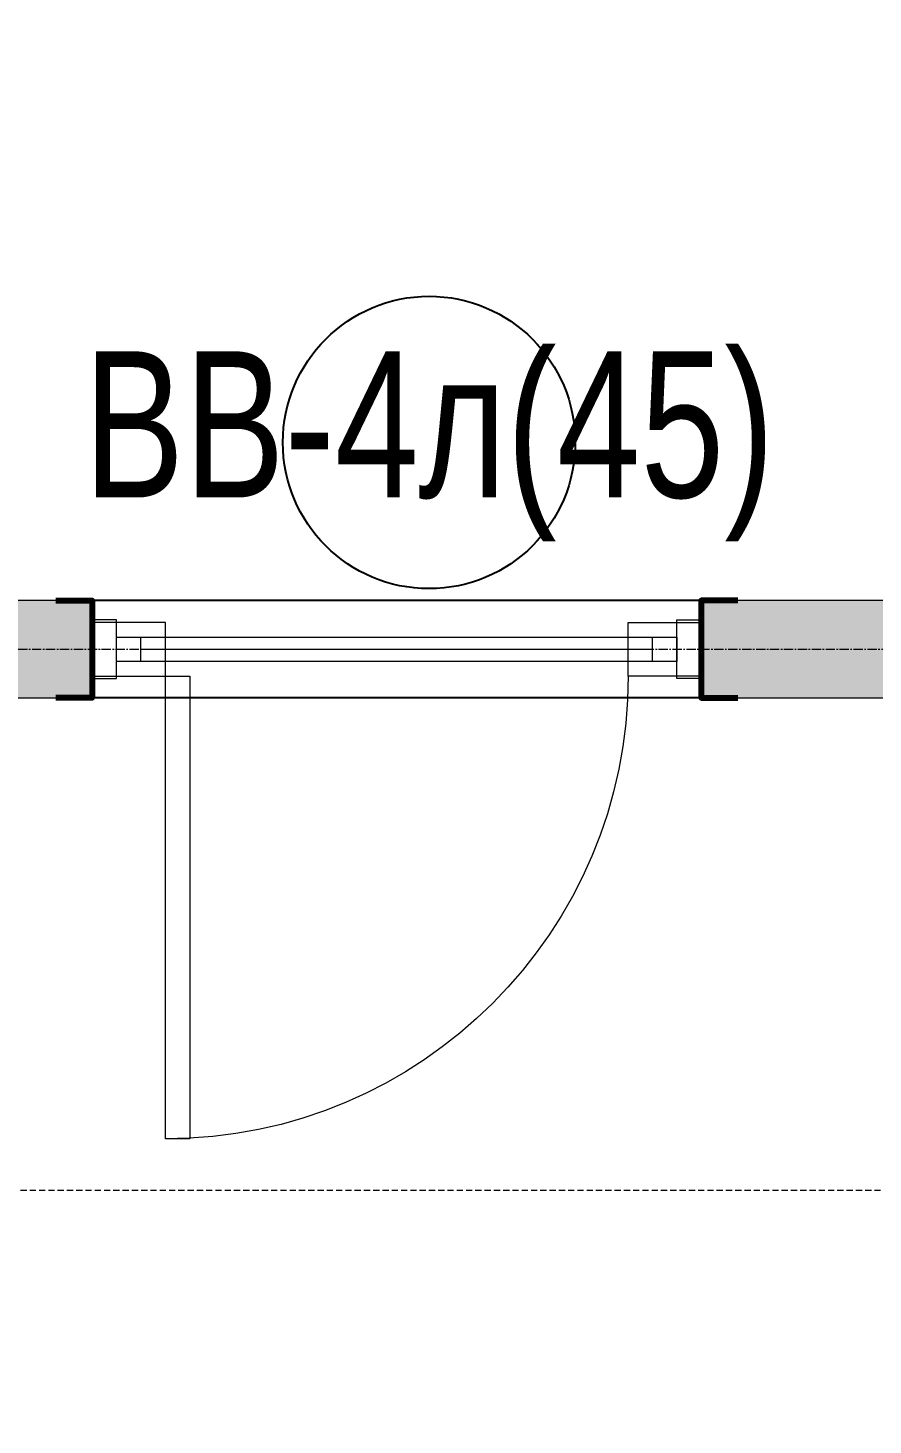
# Model space of a CAD drawing. Header units: millimetres. Extents: x -231292 to 573618, y -153144 to 564035.
# Drawn here: x 124047 to 125781, y 449510 to 452377 of the extents above; entities that cross this region are included whole.
import ezdxf
from ezdxf import colors
from ezdxf.entities.mleader import LeaderData, LeaderLine
from ezdxf.enums import TextEntityAlignment as Align
from ezdxf.math import Vec2, Vec3

# ---------------------------------------------------------------- set-up
doc = ezdxf.new("R2010")
doc.units = ezdxf.units.MM
doc.linetypes.add('CENTER2', pattern=[28.575, 19.05, -3.175, 3.175, -3.175])
doc.linetypes.add('DASHED', pattern=[19.05, 12.7, -6.35])
doc.layers.get('0').update_dxf_attribs({"color": 250})
doc.layers.get('Defpoints').update_dxf_attribs({"color": 250})
for name, color, linetype, lineweight in [('АР_Витраж', 250, 'Continuous', 13), ('АР_Витраж марка', 250, 'Continuous', 9), ('АР_Двери_витраж', 250, 'Continuous', 9), ('АР_Разрезы марка', 250, 'Continuous', 13), ('АР_Стены ПЕНОблок', 250, 'Continuous', 20), ('АР_Штриховка', 250, 'Continuous', 0), ('КМ_Фахверки', 250, 'Continuous', 80), ('РД_Оси_100', 250, 'Continuous', 0), ('РД_проем_инж перемыч_фахверк', 250, 'Continuous', 18)]:
    doc.layers.add(name, color=color, linetype=linetype, lineweight=lineweight)
doc.layers.add('АР_Делит', color=250, linetype='Continuous', lineweight=0, plot=False)
doc.layers.add('РД_Проем', color=250, linetype='Continuous', lineweight=0, plot=False)
doc.layers.add('РД_Витраж_вн', color=250, linetype='Continuous')
doc.styles.add('Arial_09', font='ARIALN.TTF', dxfattribs={"width": 0.9})
doc.styles.add('style1', font='ARIALN.TTF')

# ---------------------------------------------------------------- blocks, each defined once
blk = doc.blocks.new('Ф_пеноблок 200')
at = {"layer": 'КМ_Фахверки'}
blk.add_lwpolyline([(0, -75), (0, 0), (200, 0), (200, -75)], dxfattribs=at)
blk = doc.blocks.new('СОШ_2200_АР_ОСИ_М100_28.05.24')
at = {"layer": 'РД_Оси_100', "linetype": 'CENTER2'}
blk.add_line((-5954.958, 84900), (119910, 84900), dxfattribs=at)
blk = doc.blocks.new('МаркаВитража1')
at = {"layer": 'Defpoints'}
blk.add_circle((0, 0), 3, dxfattribs=at)
at = {"color": 0, "linetype": 'ByBlock', "lineweight": -2, "style": 'Arial_09', "width": 0.9}
blk.add_attdef('АР-ОКНО:НАИМЕНОВАНИЕ', text='', height=3, dxfattribs=at).set_placement((0, 0), align=Align.MIDDLE)

msp = doc.modelspace()

# ---------------------------------------------------------------- hatches: boundary and pattern name
at = {"layer": 'АР_Штриховка', "linetype": 'Continuous', "lineweight": 0}
h = msp.add_hatch(dxfattribs=at)
h.set_pattern_fill('AR-CONC', color=256, angle=45, style=0)
h.set_pattern_definition([(95, (50428.77, 366201.75), (140.09465, 117.55338), [19.05, -209.55]), (40, (50428.77, 366201.75), (-160.01845, 110.17673), [15.24, -167.64058]), (145.45144, (50440.44, 366211.55), (-19.9238, 227.7301), [16.19, -178.09024]), (91.1842, (50392.85, 366237.67), (221.41024, 161.9534), [28.575, -314.325]), (141.63556, (50411.3, 366251.17), (-7.0866, 342.82676), [24.285, -267.1356]), (36.18415, (50392.85, 366237.67), (-7.0866, 342.82676), [22.85997, -251.45973]), (66, (50419.79, 366246.65), (179.51998, 34.89515), [19.05, -209.55]), (11, (50419.79, 366246.65), (-86.53993, 173.9412), [15.24, -167.64]), (116.45144, (50434.75, 366249.56), (92.98005, 208.83634), [16.19, -178.08994]), (82.5, (50428.77, 366201.75), (-57.60547, 61.973414), [0, -165.608, 0, -170.18, 0, -168.275]), (52.5, (50428.77, 366201.75), (-23.58973, 118.087), [0, -97.028, 0, -161.798, 0, -64.135]), (12.5, (50388.716, 366161.7), (99.927863, 91.826196), [0, -63.5, 0, -198.12, 0, -262.89]), (2.5, (50370.76, 366143.74), (86.7639, 122.72239), [0, -82.55, 0, -131.572, 0, -186.69])])
h.paths.add_polyline_path([(121428.768, 451201.753), (121428.768, 451001.753), (121728.768, 451001.753), (121728.768, 451201.753)], flags=0)
h.paths.add_polyline_path([(122978.768, 451201.753), (122978.768, 451001.753), (124178.768, 451001.753), (124178.768, 451201.753)], flags=0)
h.paths.add_polyline_path([(125428.768, 451201.753), (125428.768, 451001.753), (126728.768, 451001.753), (126728.768, 451201.753)], flags=0)
h.paths.add_polyline_path([(151478.768, 451201.753), (151412.101, 451151.753), (151478.768, 451001.753), (151828.768, 451001.753), (151828.768, 451201.753)], flags=0)
h.paths.add_polyline_path([(153078.768, 451201.753), (153078.768, 451001.753), (155628.768, 451001.753), (155828.768, 451201.753)], flags=0)
h.paths.add_polyline_path([(126728.768, 451201.753), (126728.768, 451001.753), (145028.708, 451001.753), (145028.708, 451201.753)], flags=0)
h.paths.add_polyline_path([(145028.708, 451201.753), (145028.708, 451001.753), (146328.768, 451001.753), (146328.768, 451201.753)], flags=0)
h.paths.add_polyline_path([(147578.768, 451201.753), (147578.768, 451001.753), (149378.768, 451001.753), (149378.768, 451201.753)], flags=0)
h.paths.add_polyline_path([(150628.768, 451201.753), (150628.768, 451001.753), (151478.768, 451001.753), (151412.101, 451151.753), (151278.768, 451201.753)], flags=0)

# ---------------------------------------------------------------- linework, layer by layer
at = {"layer": 'АР_Витраж', "linetype": 'Continuous', "lineweight": 5}
for p, q in [((124178.768, 451201.753), (125428.768, 451201.753)), ((124178.768, 451001.753), (125428.768, 451001.753))]:
    msp.add_line(p, q, dxfattribs=at)
at = {"layer": 'АР_Витраж', "linetype": 'Continuous', "lineweight": 13}
for p, q in [((124278.768, 451076.753), (124278.768, 451126.753)), ((124278.768, 451101.753), (125328.768, 451101.753)), ((125328.768, 451076.753), (125328.768, 451126.753))]:
    msp.add_line(p, q, dxfattribs=at)
for points in [[(124228.768, 451161.753), (124178.768, 451161.753), (124178.768, 451041.753), (124228.768, 451041.753)], [(125378.768, 451161.753), (125428.768, 451161.753), (125428.768, 451041.753), (125378.768, 451041.753)], [(124228.768, 451076.753), (124228.768, 451126.753), (125378.768, 451126.753), (125378.768, 451076.753)]]:
    msp.add_lwpolyline(points, close=True, dxfattribs=at)
at = {"layer": 'АР_Двери_витраж', "linetype": 'Continuous', "lineweight": 9}
for points in [[(124328.768, 451156.753), (124178.768, 451156.753), (124178.768, 451046.753), (124328.768, 451046.753)], [(125278.768, 451156.753), (125428.768, 451156.753), (125428.768, 451046.753), (125278.768, 451046.753)], [(124328.768, 451046.753), (124378.768, 451046.753), (124378.768, 450096.753), (124328.768, 450096.753)]]:
    msp.add_lwpolyline(points, close=True, dxfattribs=at)
at = {"layer": 'АР_Двери_витраж', "linetype": 'Continuous', "lineweight": 9, "extrusion": (0, 0, -1)}
msp.add_arc((-124328.768, 451046.753), 950, 180, 270, dxfattribs=at)
at = {"layer": 'АР_Разрезы марка', "linetype": 'DASHED', "lineweight": 0}
msp.add_line((168773.589, 449991.222), (47909.875, 449991.222), dxfattribs=at)
at = {"layer": 'АР_Стены ПЕНОблок', "linetype": 'Continuous', "lineweight": 20}
for p, q in [((124178.768, 451201.753), (122978.768, 451201.753)), ((124178.768, 451001.753), (124178.768, 451201.753)), ((125428.768, 451201.753), (125428.768, 451001.753)), ((126728.768, 451201.753), (125428.768, 451201.753)), ((122978.768, 451001.753), (124178.768, 451001.753)), ((125428.768, 451001.753), (145028.708, 451001.753))]:
    msp.add_line(p, q, dxfattribs=at)
at = {"layer": 'РД_Витраж_вн', "linetype": 'Continuous', "lineweight": -3}
for p, q in [((125428.768, 451201.753), (124178.768, 451201.753)), ((125428.768, 451001.753), (124178.768, 451001.753))]:
    msp.add_line(p, q, dxfattribs=at)
at = {"layer": 'РД_Проем', "linetype": 'Continuous', "lineweight": 0}
for p, q in [((125428.768, 451201.753), (124178.768, 451201.753)), ((125428.768, 451001.753), (124178.768, 451001.753))]:
    msp.add_line(p, q, dxfattribs=at)
at = {"layer": 'РД_проем_инж перемыч_фахверк', "linetype": 'Continuous', "lineweight": 18}
for p, q in [((125428.768, 451201.753), (124178.768, 451201.753)), ((125428.768, 451001.753), (124178.768, 451001.753))]:
    msp.add_line(p, q, dxfattribs=at)

# ---------------------------------------------------------------- block references
at = {"layer": 'АР_Витраж марка', "linetype": 'Continuous', "lineweight": 9, "xscale": 100, "yscale": 100, "zscale": 100}
msp.add_blockref('МаркаВитража1', (124870.033, 451526.025), dxfattribs=at).add_auto_attribs({'АР-ОКНО:НАИМЕНОВАНИЕ': 'ВВ-4л(45)'})
at = {"layer": 'КМ_Фахверки', "rotation": 270}
msp.add_blockref('Ф_пеноблок 200', (124178.768, 451201.745), dxfattribs=at)
at = {"layer": 'КМ_Фахверки', "xscale": -1, "rotation": 90}
msp.add_blockref('Ф_пеноблок 200', (125428.768, 451201.753), dxfattribs=at)
at = {"layer": 'РД_Оси_100'}
msp.add_blockref('СОШ_2200_АР_ОСИ_М100_28.05.24', (50428.768, 366201.753), dxfattribs=at)

# ---------------------------------------------------------------- leaders
at = {"layer": 'АР_Делит'}
ml = msp.add_multileader_mtext('Standard', dxfattribs=at)
ml.set_content('предусмотреть лорбик_файерборд по мет.каркасу  от ФГ-15 до покрытия фермы/перекрытия', color=256, style='style1')
ml.set_leader_properties(color=256)
ml.build(insert=Vec2(0, 0))
ml.multileader.update_dxf_attribs({"has_dogleg": 0, "text_left_attachment_type": 6, "text_right_attachment_type": 6, "arrow_head_size": 500, "scale": 100})
ctx = ml.context
ctx.base_point, ctx.scale, ctx.char_height, ctx.arrow_head_size, ctx.landing_gap_size, ctx.plane_origin, ctx.plane_x_axis, ctx.plane_y_axis = Vec3(88386.092, 448523.465), 100, 300, 500, 50, Vec3(70706.091, 432922.418), Vec3(1, 0.00000001), Vec3(-0.00000001, 1)
ctx.left_attachment, ctx.right_attachment = 6, 6
notes = []
notes.append((ctx, [(1, (1, 1, 0), (88378.092, 448523.465), (1, 0.00000001), 8, [(0, [(97778.767, 450771.753)], 0, []), (1, [(62578.768, 519067.753)], 0, [])])]))
ctx.mtext.insert, ctx.mtext.text_direction, ctx.mtext.rotation, ctx.mtext.width, ctx.mtext.defined_height, ctx.mtext.flow_direction = Vec3(88436.092, 448906.753), Vec3(1, 0.00000001), 0.00000001, 4538.94863, 395.157, 5
ml = msp.add_multileader_mtext('Standard', dxfattribs=at)
ml.set_content('перегородка 125 мм ГВЛ(файерборд)', color=256, style='style1')
ml.set_leader_properties(color=256)
ml.build(insert=Vec2(0, 0))
ml.multileader.update_dxf_attribs({"has_dogleg": 0, "text_left_attachment_type": 6, "text_right_attachment_type": 6, "arrow_head_size": 100, "scale": 100})
ctx = ml.context
ctx.base_point, ctx.scale, ctx.char_height, ctx.arrow_head_size, ctx.landing_gap_size, ctx.plane_origin, ctx.plane_x_axis, ctx.plane_y_axis = Vec3(97625.177, 450390.662), 100, 150, 100, 50, Vec3(89851.833, 436575.222), Vec3(1, 0.00000001), Vec3(-0.00000001, 1)
ctx.left_attachment, ctx.right_attachment = 6, 6
notes.append((ctx, [(0, (1, 1, 0), (100120.64, 450390.662), (-1, -0.00000001), 800, [(1, [(100968.382, 450901.753)], 0, [])])]))
ctx.mtext.insert, ctx.mtext.text_direction, ctx.mtext.rotation, ctx.mtext.width, ctx.mtext.flow_direction = Vec3(97675.074, 450584.762), Vec3(1, 0.00000001), 0.00000001, 1711.87802, 5
for ctx, leaders in notes:
    for number, flags, end, landing, length, lines in leaders:
        leader = LeaderData()
        leader.index, (leader.has_last_leader_line, leader.has_dogleg_vector, leader.attachment_direction) = number, flags
        leader.last_leader_point, leader.dogleg_vector, leader.dogleg_length = Vec3(end), Vec3(landing), length
        for number, points, colour, breaks in lines:
            line = LeaderLine()
            line.index, line.vertices, line.color, line.breaks = number, Vec3.list(points), colors.encode_raw_color(colour), breaks
            leader.lines.append(line)
        ctx.leaders.append(leader)

doc.saveas('drawing.dxf')
